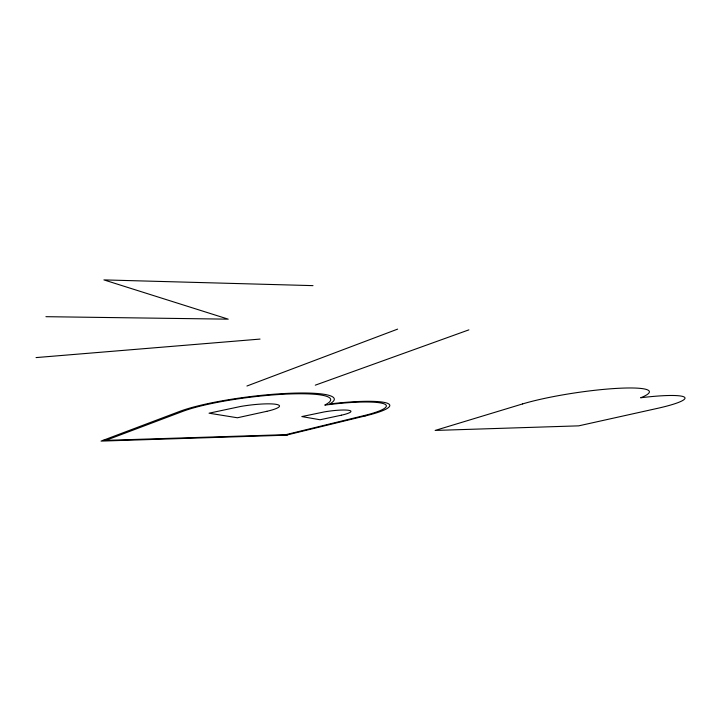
<?xml version="1.0" encoding="UTF-8"?>
<svg xmlns="http://www.w3.org/2000/svg" width="721" height="721" viewBox="0 0 721 721"><rect width="100%" height="100%" fill="white"/><g stroke="black" fill="none" stroke-linecap="round" stroke-linejoin="round"><path stroke-width="1.08" d="M246.933 386.014L397.631 329.118M105.843 440.36L183.116 411.249A80.148 12.167 -7.1 0 1 284.885 394.171A80.148 12.167 -7.1 0 1 326.334 404.229L324.765 405.121L329.578 404.526A59.221 8.598 -7.4 0 1 383.419 403.616A59.221 8.598 -7.4 0 1 363.871 415.629L284.002 435.114L286.111 435.196L365.935 415.747A62.691 9.103 -7.4 0 0 386.681 403.012A62.691 9.103 -7.4 0 0 329.686 403.976A83.807 12.717 -7.1 0 0 286.399 393.432A83.807 12.717 -7.1 0 0 179.908 411.321L101.039 441.099L286.111 435.196L287.922 434.592L102.733 440.459M315.284 385.176L468.884 329.858M36.05 357.589L260.038 339.086M45.919 316.681L228.224 319.16L103.914 279.901L313.004 285.633M363.871 415.629L365.935 415.747M522.608 403.922L435.133 430.437L578.693 425.85L657.029 408.456A55.274 7.003 -8.6 0 0 684.274 397.073A55.274 7.003 -8.6 0 0 640.645 397.776A73.055 9.706 -8.5 0 0 618.294 388.313A73.055 9.706 -8.5 0 0 522.608 403.922M266.851 411.312L237.398 417.774L209.054 413.196L240.517 406.491A29.66 4.506 -7.1 0 1 276.35 404.382A29.66 4.506 -7.1 0 1 266.851 411.312M341.384 415.197L320.079 419.757L301.811 416.576L324.396 411.889A20.846 3.019 -7.5 0 1 349.09 410.375A20.846 3.019 -7.5 0 1 341.384 415.197"/></g></svg>
